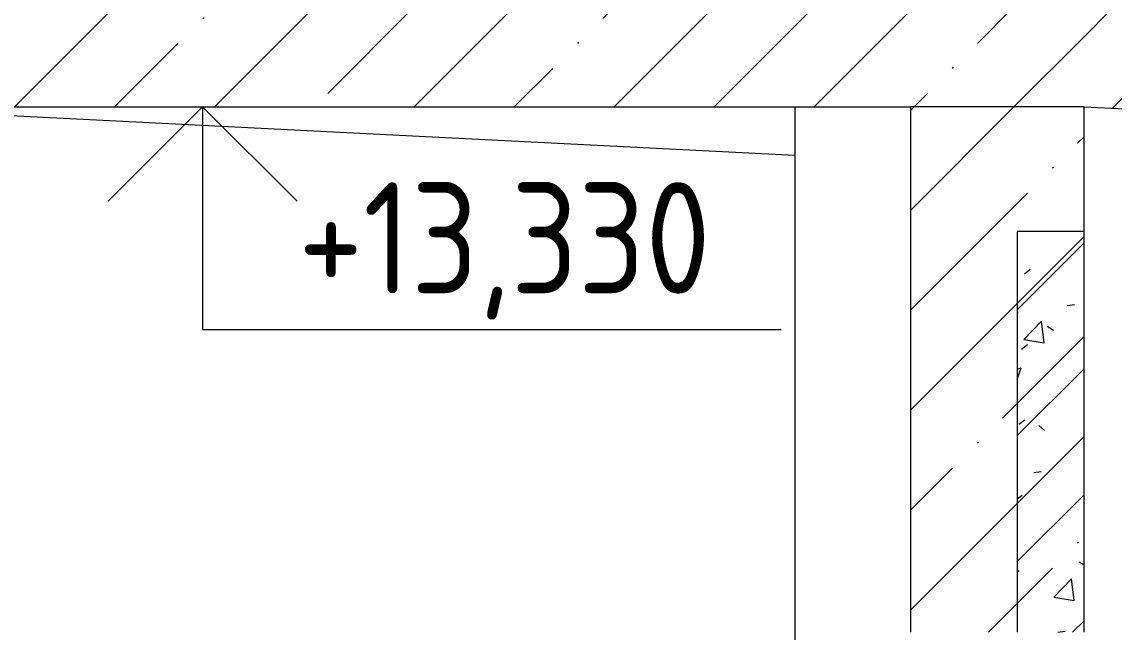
# Model space of a CAD drawing. Header units: millimetres. Extents: x -515342 to 330399, y -224905 to 507333.
# Drawn here: x 221254 to 223707, y 100181 to 101552 of the extents above; entities that cross this region are included whole.
import ezdxf

# ---------------------------------------------------------------- set-up
doc = ezdxf.new("R2010")
doc.units = ezdxf.units.MM
for name, color, linetype, lineweight in [('Аннотация', 7, 'Continuous', 0), ('Крыша', 7, 'Continuous', 0), ('Отметки', 7, 'Continuous', 0), ('Стены внутренние', 7, 'Continuous', 0), ('Стены несущие', 7, 'Continuous', 0), ('Стены перегородки', 7, 'Continuous', 0)]:
    doc.layers.add(name, color=color, linetype=linetype, lineweight=lineweight)
doc.styles.add('GOST Common_1', font='', dxfattribs={"width": 0.9, "height": 250})
doc.styles.get('GOST Common_1').set_extended_font_data('GOST Common')
pattern_1 = [(45, (223568.56, 95610.5), (-224.506, 224.506), []), (45, (223793.07, 95610.5), (-224.506, 224.506), [396.875, -79.375, 3.353, -76.022])]

# ---------------------------------------------------------------- blocks, each defined once
blk = doc.blocks.new('Высотные отметки - Стрелка вниз-5092-О_АР_П_Разрез 3-3')
at = {"layer": 'Аннотация'}
for p, q in [((-8485.1, 13330), (-7885.1, 13330)), ((-8185.1, 13330), (-8397.3, 13117.9)), ((-8185.1, 13330), (-8185.1, 12830)), ((-8185.1, 13330), (-7973, 13117.9)), ((-8185.1, 12830), (-6885.1, 12830))]:
    blk.add_line(p, q, dxfattribs=at)

msp = doc.modelspace()

# ---------------------------------------------------------------- hatches: boundary and pattern name
at = {"layer": 'Крыша'}
h = msp.add_hatch(dxfattribs=at)
h.set_pattern_fill('FP_1', color=256, style=0, pattern_type=2)
h.set_pattern_definition(pattern_1)
h.paths.add_polyline_path([(221095.547, 101361.3929), (223639.7438, 101361.3929), (223639.7438, 101581.3929), (220449.7438, 101581.3929), (220449.7438, 101361.3929), (220882.6944, 101361.3929)])
h = msp.add_hatch(dxfattribs=at)
h.set_pattern_fill('FP_1', color=256, style=0, pattern_type=2)
h.set_pattern_definition(pattern_1)
h.paths.add_polyline_path([(229649.7438, 101061.3929), (229649.7438, 101281.3929), (223639.7438, 101581.3929), (223639.7438, 101361.3929), (229609.6479, 101063.3943)])
at = {"layer": 'Стены внутренние'}
h = msp.add_hatch(dxfattribs=at)
h.set_pattern_fill('FP_1', color=256, style=0, pattern_type=2)
h.set_pattern_definition(pattern_1)
h.paths.add_polyline_path([(223249.7438, 100181.3929), (223639.7438, 100181.3929), (223639.7438, 101361.3929), (223249.7438, 101361.3929), (223249.7438, 100225.4698)])
h = msp.add_hatch(dxfattribs=at)
h.set_pattern_fill('FP_32', color=256, style=0, pattern_type=2)
h.set_pattern_definition([(45, (223568.56, 95610.5), (-141.421, 141.421), [])])
h.paths.add_polyline_path([(223490.1378, 100181.3929), (223639.7438, 100181.3929), (223639.7438, 101081.3929), (223489.7438, 101081.3929), (223489.7438, 100181.3929)])
h = msp.add_hatch(dxfattribs=at)
h.set_pattern_fill('FP_33', color=256, style=0, pattern_type=2)
h.set_pattern_definition([(50, (223568.56, 95610.5), (364.368, -31.878), [38.1, -419.1]), (355, (223568.56, 95610.5), (-70.486, 382.113), [30.48, -335.28]), (100.451, (223598.92, 95607.84), (293.885, 350.233), [32.38, -356.18]), (46.184, (223568.56, 95712.1), (542.16, -84.086), [57.15, -628.65]), (96.636, (223613.74, 95705.1), (474.805, 494.855), [48.57, -534.27]), (351.184, (223568.56, 95712.1), (474.81, 494.85), [45.72, -502.92]), (21, (223619.36, 95686.7), (303.228, -204.53), [38.1, -419.1]), (326, (223619.36, 95686.7), (123.604, 368.376), [30.48, -335.28]), (71.451, (223644.63, 95669.65), (426.834, 163.843), [32.38, -356.18]), (37.5, (223568.56, 95610.49), (6.1766, 169.11), [16.764, -314.452, 16.764, -323.596, -336.55]), (37.5, (223568.56, 95610.49), (6.1766, 169.11), [-671.576, 16.764, -319.786]), (7.5, (223568.56, 95610.5), (133.639, 200.3615), [16.764, -177.292, 16.764, -306.832, -128.27]), (7.5, (223568.56, 95610.5), (133.639, 200.3615), [-517.652, 16.764, -111.506]), (327.5, (223455.28, 95610.49), (271.1818, -11.4584), [16.764, -110.236, 16.764, -379.476, -525.78]), (327.5, (223455.28, 95610.49), (271.1818, -11.4584), [-523.24, 16.764, -509.016]), (317.5, (223404.48, 95610.5), (296.259, 50.853), [16.764, -148.336, 16.764, -246.38, -373.38]), (317.5, (223404.48, 95610.5), (296.259, 50.853), [-428.244, 16.764, -356.616])])
h.paths.add_polyline_path([(223490.1378, 100181.3929), (223639.7438, 100181.3929), (223639.7438, 101081.3929), (223489.7438, 101081.3929), (223489.7438, 100181.3929)])

# ---------------------------------------------------------------- linework, layer by layer
at = {"layer": 'Крыша'}
for p, q in [((220839.7438, 101361.3929), (223249.7438, 101361.3929)), ((220839.7438, 101361.3929), (222989.8037, 101252.643)), ((223639.7438, 101361.3929), (229649.7438, 101061.3929))]:
    msp.add_line(p, q, dxfattribs=at)
at = {"layer": 'Отметки'}
for p, q in [((221551.8346, 101361.3929), (221625.9363, 101361.3929)), ((221625.9363, 101361.3929), (221659.6189, 101361.3929))]:
    msp.add_line(p, q, dxfattribs=at)
at = {"layer": 'Стены внутренние'}
msp.add_line((222989.8037, 101361.3929), (222989.8037, 98081.3929), dxfattribs=at)
at = {"layer": 'Стены несущие'}
for p, q in [((223639.7438, 101361.3929), (223249.7438, 101361.3929)), ((223249.7438, 101361.3929), (223249.7438, 100181.3929)), ((223639.7438, 101081.3929), (223639.7438, 101361.3929))]:
    msp.add_line(p, q, dxfattribs=at)
at = {"layer": 'Стены перегородки'}
for p, q in [((223639.7438, 101081.3929), (223489.7438, 101081.3929)), ((223489.7438, 101081.3929), (223489.7438, 100181.3929)), ((223639.7438, 100181.3929), (223639.7438, 101081.3929))]:
    msp.add_line(p, q, dxfattribs=at)

# ---------------------------------------------------------------- block references
at = {"layer": 'Аннотация'}
msp.add_blockref('Высотные отметки - Стрелка вниз-5092-О_АР_П_Разрез 3-3', (229844.7438, 88031.3929), dxfattribs=at)

# ---------------------------------------------------------------- texts
at = {"layer": 'Отметки', "insert": (221874.3726, 101191.9495), "char_height": 250, "width": 1164.590943, "attachment_point": 1, "line_spacing_factor": 1.022761, "style": 'GOST Common_1'}
msp.add_mtext('+13,330', dxfattribs=at)

doc.saveas('drawing.dxf')
